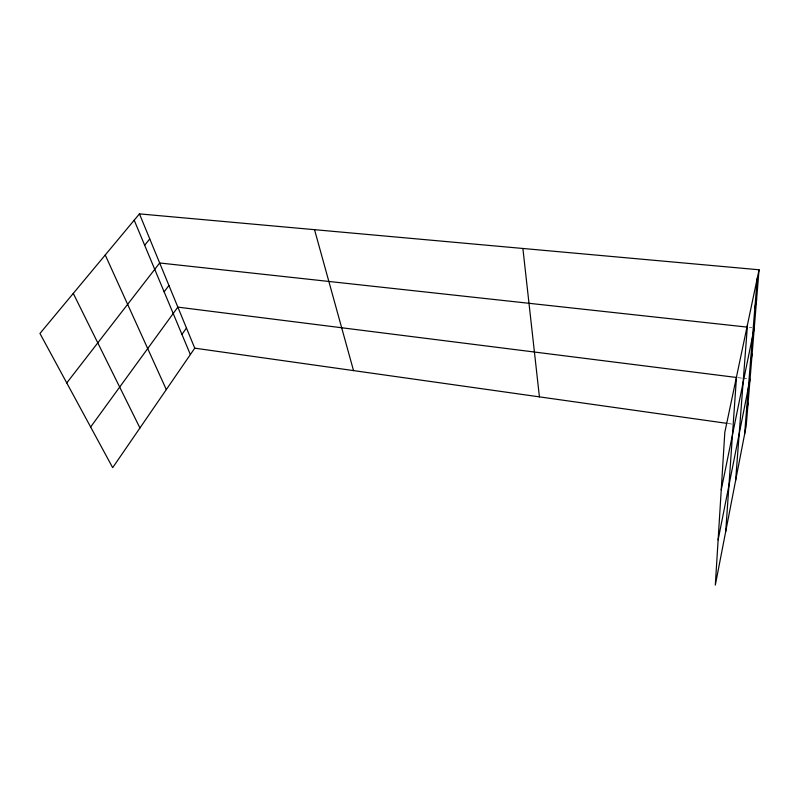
<?xml version="1.0" encoding="UTF-8"?>
<svg xmlns="http://www.w3.org/2000/svg" width="799" height="799" viewBox="0 0 799 799"><rect width="100%" height="100%" fill="white"/><g stroke="black" fill="none" stroke-linecap="round" stroke-linejoin="round"><path stroke-width="0.6" stroke-dasharray="4 3" d="M749.362 327.35L751.819 327.62M737.906 377.647L741.552 378.107M742.76 378.267L747.624 378.876M728.109 423.54L731.724 424.049"/><path stroke-width="1.2" d="M725.722 531.475L736.518 376.788M735.639 480.389L747.514 324.564M744.568 434.406L757.292 278.112M759.05 269.772L746.186 426.087L715.305 585.118L724.823 432.329L759.05 269.772L139.445 213.882L39.95 333.473L112.679 467.665L194.756 348.164L139.445 213.882M746.436 411.485L748.074 403.145M718.121 539.884L750.051 379.175M750.421 362.486L752.109 354.117M721.237 489.827L754.266 327.89M754.865 307.905L756.603 299.545M181.942 334.401L186.457 328.009M90.647 427.006L177.847 307.126L736.698 377.498M164.145 291.845L168.929 285.463M66.756 382.931L159.67 262.981L746.915 327.081M144.669 245.263L149.753 238.921M194.756 348.164L726.9 423.36M73.278 293.413L139.945 427.974M105.238 255.001L166.312 389.582M134.192 220.204L190.362 354.556M314.526 229.673L353.528 370.606M522.886 248.469L539.415 396.873"/></g></svg>
